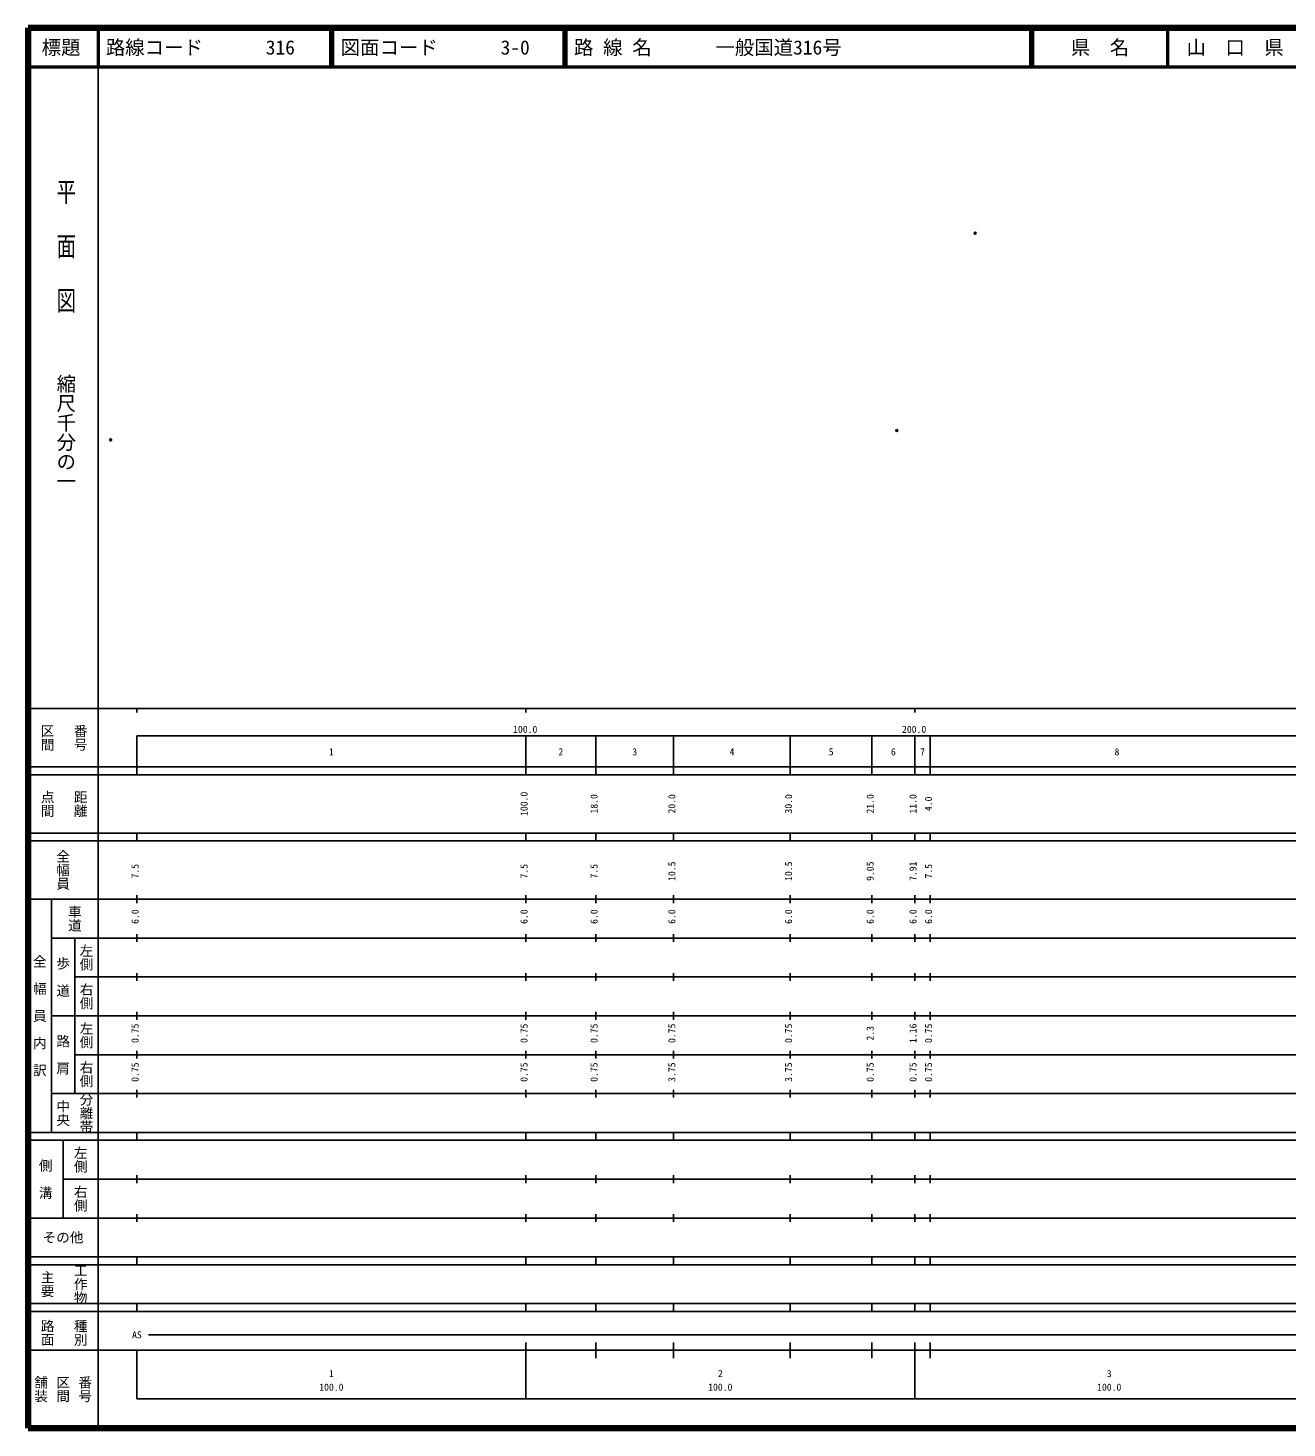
# Model space of a CAD drawing. Units: millimetres on the paper. Extents: x 40 to 680, y 20 to 380.
# Drawn here: x 40 to 363.7, y 20 to 380 of the extents above; entities that cross this region are included whole.
import ezdxf
from ezdxf.enums import TextEntityAlignment as Align

# ---------------------------------------------------------------- set-up
doc = ezdxf.new("R2010")
doc.units = ezdxf.units.MM
doc.header["$PDMODE"] = 32
doc.header["$PDSIZE"] = 0.5
doc.layers.add('S-OTRS', color=6, linetype='Continuous')
doc.layers.add('S-TTL-TXT', color=7, linetype='Continuous')
for name, color, linetype, lineweight in [('S-TTL', 2, 'Continuous', 140), ('S-TTL-BAND', 7, 'Continuous', 25), ('S-TTL-LINE', 7, 'Continuous', 50)]:
    doc.layers.add(name, color=color, linetype=linetype, lineweight=lineweight)
doc.styles.add('@ＭＳ ゴシック', font='')
doc.styles.add('ＭＳ ゴシック', font='')
doc.styles.get('@ＭＳ ゴシック').set_extended_font_data('@MS Gothic')
doc.styles.get('ＭＳ ゴシック').set_extended_font_data('MS Gothic')

msp = doc.modelspace()

# ---------------------------------------------------------------- linework, layer by layer
at = {"layer": 'S-OTRS'}
for p in [(283.502, 327.275), (61.252, 274.119), (263.39, 276.501)]:
    msp.add_point(p, dxfattribs=at)
at = {"layer": 'S-TTL'}
for p, q in [((40, 380), (40, 20)), ((680, 380), (40, 380)), ((40, 20), (680, 20))]:
    msp.add_line(p, q, dxfattribs=at)
at = {"layer": 'S-TTL-BAND'}
for p, q in [((58, 370), (58, 20)), ((40, 205), (579, 205)), ((68, 205), (68, 204)), ((168, 205), (168, 204)), ((268, 205), (268, 204)), ((68, 198), (579, 198)), ((68, 198), (68, 188)), ((168, 188), (168, 198)), ((186, 188), (186, 198)), ((206, 188), (206, 198)), ((236, 188), (236, 198)), ((257, 188), (257, 198)), ((268, 188), (268, 198)), ((272, 188), (272, 198)), ((40, 190), (579, 190)), ((40, 188), (579, 188)), ((40, 173), (579, 173)), ((68, 171), (68, 173)), ((168, 171), (168, 173)), ((186, 171), (186, 173)), ((206, 171), (206, 173)), ((236, 171), (236, 173)), ((257, 171), (257, 173)), ((268, 171), (268, 173)), ((272, 171), (272, 173)), ((40, 171), (579, 171)), ((40, 156), (579, 156)), ((46, 96), (46, 156)), ((68, 155), (68, 157)), ((168, 155), (168, 157)), ((186, 155), (186, 157)), ((206, 155), (206, 157)), ((236, 155), (236, 157)), ((257, 155), (257, 157)), ((268, 155), (268, 157)), ((272, 155), (272, 157)), ((46, 146), (579, 146)), ((52, 146), (52, 106)), ((68, 145), (68, 147)), ((168, 145), (168, 147)), ((186, 145), (186, 147)), ((206, 145), (206, 147)), ((236, 145), (236, 147)), ((257, 145), (257, 147)), ((268, 145), (268, 147)), ((272, 145), (272, 147)), ((68, 135), (68, 137)), ((168, 135), (168, 137)), ((186, 135), (186, 137)), ((206, 135), (206, 137)), ((236, 135), (236, 137)), ((257, 135), (257, 137)), ((268, 135), (268, 137)), ((272, 135), (272, 137)), ((52, 136), (579, 136)), ((46, 126), (579, 126)), ((68, 125), (68, 127)), ((168, 125), (168, 127)), ((186, 125), (186, 127)), ((206, 125), (206, 127)), ((236, 125), (236, 127)), ((257, 125), (257, 127)), ((268, 125), (268, 127)), ((272, 125), (272, 127)), ((52, 116), (579, 116)), ((68, 115), (68, 117)), ((168, 115), (168, 117)), ((186, 115), (186, 117)), ((206, 115), (206, 117)), ((236, 115), (236, 117)), ((257, 115), (257, 117)), ((268, 115), (268, 117)), ((272, 115), (272, 117)), ((46, 106), (579, 106)), ((68, 105), (68, 107)), ((168, 105), (168, 107)), ((186, 105), (186, 107)), ((206, 105), (206, 107)), ((236, 105), (236, 107)), ((257, 105), (257, 107)), ((268, 105), (268, 107)), ((272, 105), (272, 107)), ((40, 96), (579, 96)), ((40, 94), (579, 94)), ((49, 94), (49, 74)), ((68, 94), (68, 96)), ((168, 94), (168, 96)), ((186, 94), (186, 96)), ((206, 94), (206, 96)), ((236, 94), (236, 96)), ((257, 94), (257, 96)), ((268, 94), (268, 96)), ((272, 94), (272, 96)), ((49, 84), (579, 84)), ((68, 83), (68, 85)), ((168, 83), (168, 85)), ((186, 83), (186, 85)), ((206, 83), (206, 85)), ((236, 83), (236, 85)), ((257, 83), (257, 85)), ((268, 83), (268, 85)), ((272, 83), (272, 85)), ((40, 74), (579, 74)), ((68, 73), (68, 75)), ((168, 73), (168, 75)), ((186, 73), (186, 75)), ((206, 73), (206, 75)), ((236, 73), (236, 75)), ((257, 73), (257, 75)), ((268, 73), (268, 75)), ((272, 73), (272, 75)), ((40, 64), (579, 64)), ((40, 62), (579, 62)), ((68, 62), (68, 64)), ((168, 62), (168, 64)), ((186, 62), (186, 64)), ((206, 62), (206, 64)), ((236, 62), (236, 64)), ((257, 62), (257, 64)), ((268, 62), (268, 64)), ((272, 62), (272, 64)), ((40, 52), (579, 52)), ((68, 50), (68, 52)), ((168, 50), (168, 52)), ((186, 50), (186, 52)), ((206, 50), (206, 52)), ((236, 50), (236, 52)), ((257, 50), (257, 52)), ((268, 50), (268, 52)), ((272, 50), (272, 52)), ((40, 50), (579, 50)), ((71, 44), (565, 44)), ((40, 40), (579, 40)), ((68, 40), (68, 27.5)), ((168, 27.5), (168, 42)), ((186, 38), (186, 42)), ((206, 38), (206, 42)), ((236, 38), (236, 42)), ((257, 38), (257, 42)), ((268, 27.5), (268, 42)), ((272, 38), (272, 42)), ((68, 27.5), (579, 27.5))]:
    msp.add_line(p, q, dxfattribs=at)
at = {"layer": 'S-TTL-LINE'}
for p, q in [((58, 380), (58, 370)), ((117.75, 380), (117.75, 370)), ((118.25, 380), (118.25, 370)), ((177.75, 380), (177.75, 370)), ((178.25, 380), (178.25, 370)), ((297.75, 380), (297.75, 370)), ((298.25, 380), (298.25, 370)), ((333, 380), (333, 370)), ((40, 370), (680, 370))]:
    msp.add_line(p, q, dxfattribs=at)

# ---------------------------------------------------------------- texts
at = {"layer": 'S-TTL-BAND', "style": '@ＭＳ ゴシック', "width": 1.4}
msp.add_text('平  面  図', height=3.666, rotation=270, dxfattribs=at).set_placement((49.777, 306.475), align=Align.MIDDLE_RIGHT)
at = {"layer": 'S-TTL-BAND', "style": '@ＭＳ ゴシック'}
msp.add_text('縮尺千分の一', height=3.666, rotation=270, dxfattribs=at).set_placement((49.777, 261.03), align=Align.MIDDLE_RIGHT)
for s, p in [('区間', (45, 197.5)), ('番号', (53.5, 197.5)), ('点間', (45, 180.5)), ('距離', (53.5, 180.5)), ('全幅員', (49, 163.5)), ('車道', (52, 151)), ('左側', (55, 141)), ('全\u3000幅\u3000員\u3000内\u3000訳', (43, 126)), ('歩\u3000道', (49, 136)), ('右側', (55, 131)), ('左側', (55, 121)), ('路\u3000肩', (49, 116)), ('右側', (55, 111)), ('分離帯', (55, 101)), ('中央', (49, 101)), ('左側', (53.5, 89)), ('側\u3000溝', (44.5, 84)), ('右側', (53.5, 79)), ('工作物', (53.5, 57)), ('主要', (45, 57)), ('路面', (45, 44.5)), ('種別', (53.5, 44.5)), ('舗装', (43.333, 30)), ('区間', (49, 30)), ('番号', (54.667, 30))]:
    msp.add_text(s, height=2.566, rotation=270, dxfattribs=at).set_placement(p, align=Align.MIDDLE_CENTER)
at = {"layer": 'S-TTL-BAND', "style": 'ＭＳ ゴシック'}
for s, p in [('100.0', (167.844, 198.195)), ('200.0', (267.844, 198.195)), ('1', (118, 192.405)), ('2', (177, 192.405)), ('3', (196, 192.405)), ('4', (221, 192.405)), ('5', (246.5, 192.405)), ('6', (262.5, 192.405)), ('7', (270, 192.405)), ('8', (320, 192.405)), ('AS', (68, 42.5)), ('1', (118, 32.523)), ('2', (218, 32.523)), ('3', (318, 32.523)), ('100.0', (118, 29.033)), ('100.0', (218, 29.033)), ('100.0', (318, 29.033))]:
    msp.add_text(s, height=1.833, dxfattribs=at).set_placement(p, align=Align.BOTTOM_CENTER)
for s, p in [('100.0', (169, 180.5)), ('18.0', (187, 180.5)), ('20.0', (207, 180.5)), ('30.0', (237, 180.5)), ('21.0', (258, 180.5)), ('11.0', (269, 180.5)), ('4.0', (273, 180.5)), ('7.5', (69, 163.174)), ('7.5', (169, 163.174)), ('7.5', (187, 163.174)), ('10.5', (207, 163.174)), ('10.5', (237, 163.174)), ('9.05', (258, 163.174)), ('7.91', (269, 163.174)), ('7.5', (273, 163.174)), ('6.0', (69, 151.5)), ('6.0', (169, 151.5)), ('6.0', (187, 151.5)), ('6.0', (207, 151.5)), ('6.0', (237, 151.5)), ('6.0', (258, 151.5)), ('6.0', (269, 151.5)), ('6.0', (273, 151.5)), ('0.75', (69, 121.5)), ('0.75', (169, 121.5)), ('0.75', (187, 121.5)), ('0.75', (207, 121.5)), ('0.75', (237, 121.5)), ('2.3', (258, 121.5)), ('1.16', (269, 121.5)), ('0.75', (273, 121.5)), ('0.75', (69, 111.5)), ('0.75', (169, 111.5)), ('0.75', (187, 111.5)), ('3.75', (207, 111.5)), ('3.75', (237, 111.5)), ('0.75', (258, 111.5)), ('0.75', (269, 111.5)), ('0.75', (273, 111.5))]:
    msp.add_text(s, height=1.833, rotation=90, dxfattribs=at).set_placement(p, align=Align.BOTTOM_CENTER)
msp.add_text('その他', height=2.566, dxfattribs=at).set_placement((49, 69), align=Align.MIDDLE_CENTER)
at = {"layer": 'S-TTL-TXT', "style": 'ＭＳ ゴシック'}
for s, p in [('標題', (48.5, 375)), ('県\u3000名', (315.625, 375)), ('山\u3000口\u3000県', (350.375, 375))]:
    msp.add_text(s, height=3.666, dxfattribs=at).set_placement(p, align=Align.MIDDLE_CENTER)
for s, p in [('路線コード', (60, 375)), ('316', (101.142, 375)), ('図面コード', (120.38, 375)), ('3-0', (161.521, 375)), ('路 線 名', (180.38, 375)), ('一般国道316号', (216.734, 375))]:
    msp.add_text(s, height=3.666, dxfattribs=at).set_placement(p, align=Align.MIDDLE_LEFT)

doc.saveas('drawing.dxf')
